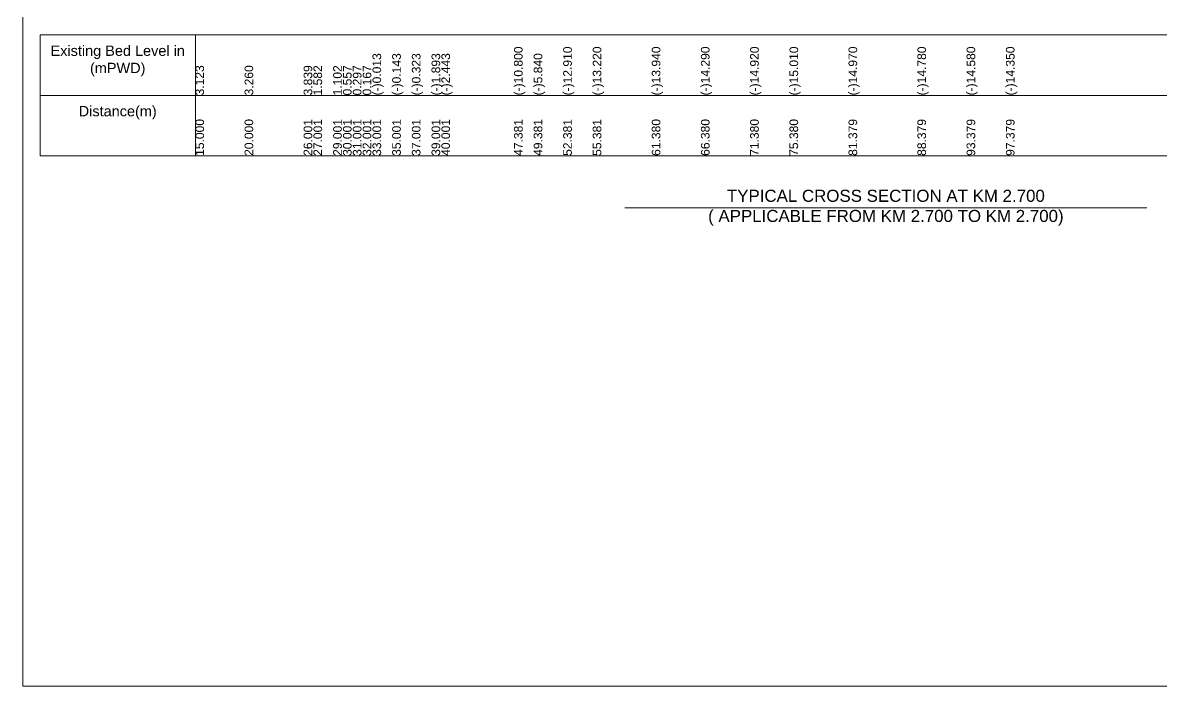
# Model space of a CAD drawing. Header units: inches. Extents: x 89000 to 845017, y -7071 to 0.
# Drawn here: x 550000 to 556595, y -7071 to -3229 of the extents above; entities that cross this region are included whole.
import ezdxf

# ---------------------------------------------------------------- set-up
doc = ezdxf.new("R2010")
doc.units = ezdxf.units.IN
doc.header["$LTSCALE"] = 7
doc.header["$MEASUREMENT"] = 0
for name, color, linetype, lineweight in [('Cross section Data Border', 7, 'Continuous', 9), ('Cross Section Labels', 7, 'Continuous', 9), ('Long Section Labels', 7, 'Continuous', 9)]:
    doc.layers.add(name, color=color, linetype=linetype, lineweight=lineweight)
doc.styles.get("Standard").update_dxf_attribs({"font": 'arial.ttf'})

msp = doc.modelspace()

# ---------------------------------------------------------------- linework, layer by layer
at = {"layer": 'Cross section Data Border'}
msp.add_lwpolyline([(550100, -3300), (557194.00564, -3300), (557194.00564, -4000), (550100, -4000)], close=True, dxfattribs=at)
for points in [[(551000, -3300), (551000, -4000)], [(550100, -3650), (557194.00564, -3650)]]:
    msp.add_lwpolyline(points, dxfattribs=at)
at = {"layer": 'Cross Section Labels'}
msp.add_lwpolyline([(550000, 0), (560000, 0), (560000, -7071), (550000, -7071)], close=True, dxfattribs=at)
msp.add_lwpolyline([(553488, -4300), (555000, -4300), (556512, -4300)], dxfattribs=at)

# ---------------------------------------------------------------- texts
at = {"layer": 'Cross section Data Border', "char_height": 60, "width": 800, "attachment_point": 5}
for s, insert in [('Existing Bed Level in (mPWD)', (550550, -3450)), ('Distance(m)', (550550, -3750))]:
    msp.add_mtext(s, dxfattribs=dict(at, insert=insert))
at = {"layer": 'Cross Section Labels', "insert": (555000, -4300), "char_height": 70, "attachment_point": 5}
msp.add_mtext('TYPICAL CROSS SECTION AT KM 2.700^J( APPLICABLE FROM KM 2.700 TO KM 2.700)', dxfattribs=at)
at = {"layer": 'Long Section Labels', "char_height": 50, "attachment_point": 1, "rotation": 90}
for s, insert in [('(-)0.013', (552026.02167, -3650)), ('(-)0.143', (552140.02408, -3650)), ('(-)0.323', (552254.02649, -3650)), ('(-)1.893', (552368.0289, -3650)), ('(-)2.443', (552425.02992, -3650)), ('(-)10.800', (552845.70648, -3650)), ('(-)5.840', (552959.69693, -3650)), ('(-)12.910', (553130.68398, -3650)), ('(-)13.220', (553301.67243, -3650)), ('(-)13.940', (553643.65271, -3650)), ('(-)14.290', (553928.63901, -3650)), ('(-)14.920', (554213.62722, -3650)), ('(-)15.010', (554441.61892, -3650)), ('(-)14.970', (554783.60799, -3650)), ('(-)14.780', (555182.59712, -3650)), ('(-)14.580', (555467.59036, -3650)), ('(-)14.350', (555695.58544, -3650)), ('3.123', (551000, -3650)), ('3.260', (551285.00583, -3650)), ('3.839', (551627.01306, -3650)), ('1.582', (551684.01445, -3650)), ('1.102', (551798.01686, -3650)), ('0.557', (551855.01788, -3650)), ('0.297', (551912.01927, -3650)), ('0.167', (551969.02028, -3650)), ('15.000', (551000, -4000)), ('20.000', (551285.00583, -4000)), ('26.001', (551627.01306, -4000)), ('27.001', (551684.01445, -4000)), ('29.001', (551798.01686, -4000)), ('30.001', (551855.01788, -4000)), ('31.001', (551912.01927, -4000)), ('32.001', (551969.02028, -4000)), ('33.001', (552026.02167, -4000)), ('35.001', (552140.02408, -4000)), ('37.001', (552254.02649, -4000)), ('39.001', (552368.0289, -4000)), ('40.001', (552425.02992, -4000)), ('47.381', (552845.70648, -4000)), ('49.381', (552959.69693, -4000)), ('49.381', (552959.69693, -4000)), ('52.381', (553130.68398, -4000)), ('55.381', (553301.67243, -4000)), ('61.380', (553643.65271, -4000)), ('66.380', (553928.63901, -4000)), ('71.380', (554213.62722, -4000)), ('75.380', (554441.61892, -4000)), ('81.379', (554783.60799, -4000)), ('88.379', (555182.59712, -4000)), ('93.379', (555467.59036, -4000)), ('97.379', (555695.58544, -4000))]:
    msp.add_mtext(s, dxfattribs=dict(at, insert=insert))

doc.saveas('drawing.dxf')
